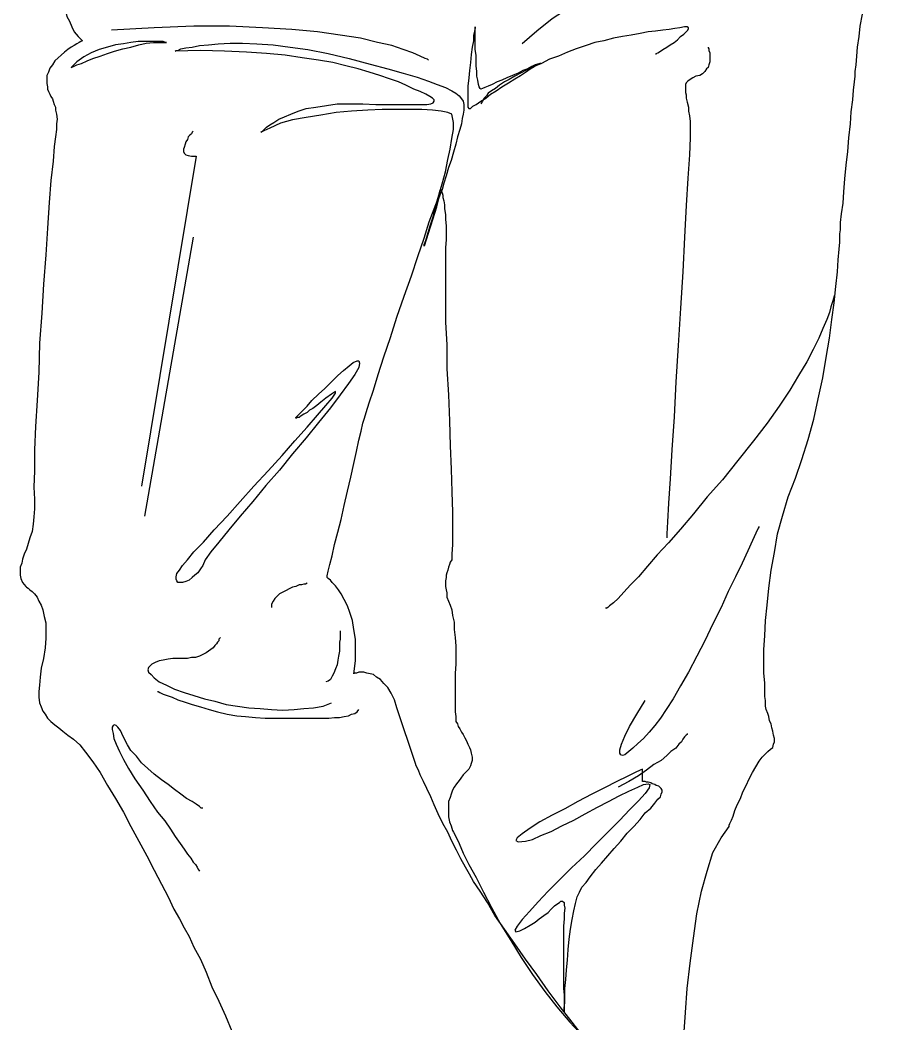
# Model space of a CAD drawing. Extents: x -53 to 13, y -124 to 67.
# Drawn here: x -44.9 to 1.2, y -84.5 to -32.2 of the extents above; entities that cross this region are included whole.
import ezdxf

# ---------------------------------------------------------------- set-up
doc = ezdxf.new("R2010")
doc.units = 0
doc.layers.add('7', color=7, linetype='CONTINUOUS')

msp = doc.modelspace()

# ---------------------------------------------------------------- linework, layer by layer
at = {"layer": '7', "linetype": 'CONTINUOUS'}
for points in [[(-1.3, -35.085), (-1.3, -34.832), (-1.258, -34.495), (-1.217, -34.03), (-1.173, -33.567), (-1.089, -33.019), (-1.047, -32.47), (-0.921, -31.838), (-0.837, -31.206), (-0.71, -30.53), (-0.541, -29.857), (-0.33, -29.14), (-0.12, -28.507), (0.134, -27.832), (0.471, -27.158), (0.808, -26.526), (1.188, -25.935)], [(-8.594, -28.423), (-8.637, -28.423), (-8.848, -28.464), (-9.185, -28.549), (-9.607, -28.675), (-10.113, -28.844), (-10.745, -28.97), (-11.42, -29.181), (-12.179, -29.477), (-12.939, -29.813), (-13.739, -30.152), (-14.582, -30.573), (-15.425, -31.036), (-16.268, -31.543), (-17.111, -32.092), (-17.912, -32.724), (-18.67, -33.398)], [(-42.705, -29.813), (-42.705, -29.813), (-42.705, -29.898), (-42.705, -30.026), (-42.705, -30.193), (-42.705, -30.363), (-42.664, -30.615), (-42.664, -30.826), (-42.621, -31.121), (-42.579, -31.375), (-42.495, -31.67), (-42.41, -31.964), (-42.284, -32.218), (-42.158, -32.513), (-42.03, -32.766), (-41.819, -33.019), (-41.609, -33.23)], [(-23.562, -34.242), (-23.604, -34.199), (-23.732, -34.158), (-23.984, -34.03), (-24.364, -33.862), (-24.87, -33.693), (-25.459, -33.482), (-26.219, -33.315), (-27.104, -33.102), (-28.159, -32.935), (-29.339, -32.766), (-30.688, -32.639), (-32.206, -32.555), (-33.935, -32.47), (-35.791, -32.47), (-37.857, -32.555), (-40.092, -32.681)], [(-21.116, -32.513), (-21.116, -32.555), (-21.159, -32.724), (-21.201, -32.935), (-21.201, -33.23), (-21.286, -33.567), (-21.327, -33.947), (-21.37, -34.369), (-21.412, -34.79), (-21.453, -35.17), (-21.496, -35.592), (-21.496, -35.928), (-21.496, -36.265), (-21.496, -36.519), (-21.496, -36.687), (-21.453, -36.771), (-21.37, -36.771), (-21.242, -36.645), (-21.075, -36.561), (-20.821, -36.391), (-20.569, -36.224), (-20.315, -36.013), (-20.019, -35.844), (-19.726, -35.633), (-19.387, -35.422), (-19.05, -35.212), (-18.755, -35.042), (-18.503, -34.875), (-18.249, -34.705), (-18.038, -34.579), (-17.871, -34.495), (-17.786, -34.41), (-17.701, -34.41), (-17.743, -34.41), (-17.871, -34.453), (-17.997, -34.495), (-18.164, -34.579), (-18.375, -34.705), (-18.629, -34.79), (-18.881, -34.916), (-19.176, -35.042), (-19.472, -35.17), (-19.726, -35.296), (-19.978, -35.381), (-20.23, -35.507), (-20.443, -35.592), (-20.61, -35.675), (-20.736, -35.718), (-20.821, -35.759), (-20.864, -35.718), (-20.906, -35.633), (-20.947, -35.507), (-20.99, -35.296), (-21.032, -35.085), (-21.032, -34.832), (-21.075, -34.536), (-21.075, -34.284), (-21.075, -33.989), (-21.116, -33.693), (-21.116, -33.441), (-21.116, -33.187), (-21.116, -32.935), (-21.116, -32.766), (-21.116, -32.598), (-21.116, -32.513)], [(-10.197, -32.513), (-10.45, -32.555), (-10.703, -32.598), (-10.999, -32.639), (-11.336, -32.681), (-11.716, -32.724), (-12.094, -32.766), (-12.516, -32.85), (-12.98, -32.935), (-13.443, -33.019), (-13.908, -33.102), (-14.412, -33.23), (-14.875, -33.315), (-15.34, -33.482), (-15.846, -33.652), (-16.309, -33.819), (-16.774, -34.03)], [(-11.673, -33.947), (-11.673, -33.904), (-11.588, -33.862), (-11.462, -33.778), (-11.336, -33.693), (-11.125, -33.567), (-10.956, -33.441), (-10.745, -33.315), (-10.577, -33.187), (-10.408, -33.019), (-10.239, -32.892), (-10.113, -32.766), (-10.028, -32.681), (-9.987, -32.598), (-9.987, -32.555), (-10.071, -32.513), (-10.197, -32.513)], [(-41.609, -33.23), (-41.609, -33.23), (-41.693, -33.272), (-41.778, -33.315), (-41.904, -33.398), (-42.03, -33.482), (-42.199, -33.567), (-42.369, -33.693), (-42.536, -33.819), (-42.705, -33.989), (-42.875, -34.115), (-43.042, -34.284), (-43.17, -34.495), (-43.296, -34.664), (-43.381, -34.875), (-43.464, -35.042), (-43.464, -35.253)], [(-37.224, -33.315), (-37.266, -33.315), (-37.392, -33.272), (-37.52, -33.272), (-37.772, -33.272), (-38.026, -33.272), (-38.363, -33.272), (-38.7, -33.272), (-39.08, -33.315), (-39.458, -33.398), (-39.881, -33.441), (-40.303, -33.567), (-40.724, -33.693), (-41.146, -33.862), (-41.526, -34.073), (-41.904, -34.325), (-42.199, -34.621), (-42.199, -34.621), (-42.073, -34.579), (-41.904, -34.495), (-41.652, -34.41), (-41.356, -34.284), (-41.061, -34.158), (-40.681, -34.03), (-40.303, -33.904), (-39.923, -33.778), (-39.501, -33.652), (-39.08, -33.567), (-38.658, -33.441), (-38.278, -33.356), (-37.898, -33.315), (-37.52, -33.315), (-37.224, -33.315)], [(-36.76, -33.778), (-36.718, -33.736), (-36.634, -33.736), (-36.464, -33.652), (-36.212, -33.609), (-35.875, -33.567), (-35.495, -33.482), (-35.031, -33.441), (-34.524, -33.398), (-33.892, -33.356), (-33.26, -33.356), (-32.502, -33.398), (-31.659, -33.441), (-30.773, -33.567), (-29.845, -33.693), (-28.791, -33.904), (-27.694, -34.158), (-26.597, -34.453), (-25.67, -34.705), (-24.87, -34.916), (-24.153, -35.127), (-23.562, -35.338), (-23.098, -35.507), (-22.676, -35.675), (-22.339, -35.844), (-22.129, -35.97), (-21.959, -36.098), (-21.833, -36.265), (-21.749, -36.391), (-21.707, -36.561), (-21.707, -36.687), (-21.707, -36.856), (-21.749, -37.067), (-21.792, -37.278), (-21.833, -37.573), (-21.918, -37.868), (-22.044, -38.247), (-22.129, -38.627), (-22.255, -39.048), (-22.381, -39.47), (-22.509, -39.85), (-22.635, -40.271), (-22.761, -40.651), (-22.845, -40.988), (-22.972, -41.283), (-23.056, -41.536), (-23.098, -41.748), (-23.141, -41.874), (-23.141, -41.916), (-23.773, -43.94), (-23.773, -43.855), (-23.688, -43.645), (-23.604, -43.349), (-23.478, -42.928), (-23.308, -42.422), (-23.182, -41.874), (-23.015, -41.283), (-22.845, -40.693), (-22.676, -40.06), (-22.55, -39.428), (-22.424, -38.881), (-22.339, -38.331), (-22.255, -37.868), (-22.255, -37.488), (-22.298, -37.236), (-22.339, -37.067), (-22.55, -36.982), (-22.887, -36.898), (-23.352, -36.856), (-23.899, -36.815), (-24.49, -36.815), (-25.207, -36.815), (-25.965, -36.815), (-26.725, -36.856), (-27.568, -36.898), (-28.37, -36.982), (-29.17, -37.108), (-29.93, -37.236), (-30.646, -37.362), (-31.279, -37.531), (-31.826, -37.784), (-32.291, -37.994), (-32.291, -37.994), (-32.206, -37.953), (-32.122, -37.868), (-31.996, -37.742), (-31.826, -37.614), (-31.616, -37.488), (-31.363, -37.319), (-31.068, -37.193), (-30.731, -37.067), (-30.351, -36.898), (-29.93, -36.771), (-29.423, -36.687), (-28.876, -36.602), (-28.327, -36.519), (-27.694, -36.519), (-26.977, -36.519), (-26.304, -36.561), (-25.67, -36.561), (-25.122, -36.561), (-24.659, -36.561), (-24.279, -36.561), (-23.942, -36.561), (-23.647, -36.561), (-23.436, -36.519), (-23.308, -36.476), (-23.267, -36.391), (-23.267, -36.308), (-23.352, -36.224), (-23.478, -36.139), (-23.688, -36.013), (-23.984, -35.887), (-24.321, -35.759), (-24.742, -35.548), (-25.122, -35.381), (-25.587, -35.212), (-26.091, -35.042), (-26.641, -34.875), (-27.231, -34.705), (-27.864, -34.536), (-28.537, -34.369), (-29.297, -34.242), (-30.14, -34.115), (-31.025, -33.989), (-31.996, -33.904), (-33.049, -33.819), (-34.188, -33.778), (-35.452, -33.736), (-36.76, -33.778)], [(-8.974, -33.567), (-8.974, -33.567), (-8.974, -33.609), (-8.933, -33.652), (-8.933, -33.736), (-8.89, -33.862), (-8.89, -33.947), (-8.89, -34.073), (-8.89, -34.199), (-8.89, -34.325), (-8.933, -34.495), (-8.974, -34.621), (-9.059, -34.705), (-9.144, -34.832), (-9.27, -34.959), (-9.396, -35.042), (-9.607, -35.085)], [(-16.774, -34.03), (-17.237, -34.199), (-17.658, -34.41), (-18.038, -34.579), (-18.418, -34.747), (-18.755, -34.916), (-19.05, -35.085), (-19.346, -35.253), (-19.598, -35.381), (-19.852, -35.548), (-20.063, -35.718), (-20.273, -35.844), (-20.443, -35.97), (-20.526, -36.098), (-20.653, -36.224), (-20.736, -36.391), (-20.821, -36.519)], [(-43.464, -35.253), (-43.464, -35.464), (-43.422, -35.633), (-43.422, -35.759), (-43.381, -35.887), (-43.296, -36.013), (-43.253, -36.139), (-43.17, -36.265), (-43.127, -36.391), (-43.085, -36.561), (-43.001, -36.687), (-43.001, -36.856), (-42.958, -37.067), (-42.916, -37.319), (-42.958, -37.573), (-42.958, -37.868), (-43.001, -38.247)], [(-9.607, -35.085), (-9.776, -35.17), (-9.902, -35.253), (-10.028, -35.338), (-10.113, -35.422), (-10.154, -35.507), (-10.154, -35.633), (-10.154, -35.759), (-10.154, -35.928), (-10.113, -36.055), (-10.113, -36.224), (-10.071, -36.435), (-9.987, -36.687), (-9.987, -36.898), (-9.943, -37.151), (-9.902, -37.447), (-9.902, -37.784)], [(-2.101, -43.393), (-2.101, -43.308), (-2.06, -43.097), (-2.06, -42.717), (-2.016, -42.252), (-1.933, -41.705), (-1.89, -41.114), (-1.849, -40.44), (-1.764, -39.724), (-1.68, -39.007), (-1.638, -38.29), (-1.553, -37.573), (-1.51, -36.941), (-1.427, -36.308), (-1.384, -35.802), (-1.343, -35.381), (-1.3, -35.085)], [(-35.832, -37.953), (-35.832, -37.953), (-35.875, -37.994), (-35.917, -38.079), (-36.001, -38.164), (-36.086, -38.247), (-36.127, -38.374), (-36.212, -38.501), (-36.254, -38.627), (-36.297, -38.796), (-36.338, -38.881), (-36.338, -39.007), (-36.297, -39.091), (-36.212, -39.176), (-36.086, -39.217), (-35.917, -39.259), (-35.665, -39.259)], [(-9.902, -37.784), (-9.902, -38.29), (-9.943, -39.176), (-10.028, -40.397), (-10.113, -41.831), (-10.197, -43.475), (-10.282, -45.289), (-10.408, -47.186), (-10.534, -49.126), (-10.66, -51.024), (-10.745, -52.836), (-10.871, -54.565), (-10.956, -56.084), (-11.04, -57.348), (-11.083, -58.319), (-11.125, -58.951), (-11.125, -59.162)], [(-43.001, -38.247), (-43.085, -38.753), (-43.127, -39.513), (-43.253, -40.525), (-43.338, -41.663), (-43.422, -43.013), (-43.507, -44.403), (-43.633, -45.921), (-43.718, -47.44), (-43.844, -49), (-43.885, -50.518), (-43.97, -51.993), (-44.055, -53.342), (-44.098, -54.565), (-44.098, -55.662), (-44.139, -56.505), (-44.098, -57.138)], [(-35.665, -39.259), (-38.53, -56.464)], [(-26.893, -52.921), (-26.808, -52.626), (-26.641, -52.119), (-26.43, -51.446), (-26.176, -50.644), (-25.881, -49.717), (-25.544, -48.704), (-25.207, -47.651), (-24.827, -46.554), (-24.447, -45.5), (-24.11, -44.488), (-23.773, -43.519), (-23.519, -42.676), (-23.267, -42), (-23.056, -41.453), (-22.972, -41.073), (-22.887, -40.988)], [(-22.887, -40.988), (-22.887, -40.988), (-22.887, -41.031), (-22.887, -41.073), (-22.845, -41.157), (-22.802, -41.283), (-22.802, -41.41), (-22.761, -41.579), (-22.719, -41.79), (-22.719, -42), (-22.676, -42.296), (-22.676, -42.548), (-22.635, -42.886), (-22.635, -43.223), (-22.635, -43.603), (-22.676, -44.025), (-22.676, -44.488)], [(-4.421, -56.042), (-4.082, -55.072), (-3.746, -54.018), (-3.45, -52.964), (-3.239, -51.909), (-2.987, -50.813), (-2.818, -49.758), (-2.65, -48.747), (-2.523, -47.777), (-2.396, -46.892), (-2.312, -46.048), (-2.227, -45.289), (-2.186, -44.657), (-2.144, -44.108), (-2.101, -43.729), (-2.101, -43.475), (-2.101, -43.393)], [(-35.832, -43.475), (-38.363, -58.024)], [(-22.676, -44.488), (-22.676, -45.078), (-22.676, -45.837), (-22.676, -46.808), (-22.676, -47.903), (-22.592, -49.084), (-22.592, -50.349), (-22.509, -51.698), (-22.465, -53.047), (-22.424, -54.355), (-22.381, -55.578), (-22.339, -56.758), (-22.298, -57.813), (-22.298, -58.741), (-22.298, -59.499), (-22.339, -60.005), (-22.339, -60.3)], [(-2.396, -46.512), (-2.396, -46.554), (-2.438, -46.68), (-2.481, -46.849), (-2.566, -47.103), (-2.65, -47.397), (-2.776, -47.777), (-2.987, -48.241), (-3.198, -48.747), (-3.493, -49.337), (-3.83, -49.969), (-4.252, -50.686), (-4.716, -51.446), (-5.264, -52.289), (-5.896, -53.175), (-6.613, -54.102), (-7.414, -55.113)], [(-30.477, -52.921), (-30.477, -52.879), (-30.351, -52.753), (-30.14, -52.541), (-29.886, -52.289), (-29.634, -51.993), (-29.297, -51.656), (-28.959, -51.361), (-28.622, -51.024), (-28.285, -50.686), (-27.99, -50.433), (-27.694, -50.181), (-27.484, -50.012), (-27.273, -49.927), (-27.188, -49.927), (-27.147, -50.053), (-27.188, -50.264), (-27.399, -50.644), (-27.736, -51.109), (-28.159, -51.698), (-28.663, -52.373), (-29.297, -53.132), (-29.93, -53.933), (-30.646, -54.776), (-31.32, -55.619), (-32.037, -56.421), (-32.712, -57.264), (-33.386, -58.024), (-33.977, -58.741), (-34.483, -59.373), (-34.904, -59.879), (-35.2, -60.3), (-35.326, -60.596), (-35.452, -60.763), (-35.58, -60.974), (-35.747, -61.102), (-35.875, -61.228), (-36.043, -61.354), (-36.212, -61.439), (-36.381, -61.48), (-36.507, -61.48), (-36.634, -61.48), (-36.675, -61.397), (-36.718, -61.313), (-36.718, -61.187), (-36.675, -61.017), (-36.549, -60.848), (-36.381, -60.596), (-36.127, -60.3), (-35.791, -59.879), (-35.285, -59.373), (-34.737, -58.741), (-34.062, -58.024), (-33.386, -57.264), (-32.669, -56.464), (-31.911, -55.662), (-31.194, -54.861), (-30.52, -54.102), (-29.886, -53.386), (-29.339, -52.753), (-28.917, -52.247), (-28.58, -51.867), (-28.411, -51.613), (-28.411, -51.53), (-28.622, -51.656), (-28.917, -51.867), (-29.17, -52.078), (-29.38, -52.247), (-29.593, -52.415), (-29.76, -52.499), (-29.886, -52.626), (-30.056, -52.71), (-30.14, -52.753), (-30.266, -52.836), (-30.308, -52.879), (-30.393, -52.879), (-30.436, -52.921), (-30.477, -52.921), (-30.477, -52.921), (-30.477, -52.921), (-30.477, -52.921)], [(-28.833, -61.228), (-28.833, -61.143), (-28.791, -60.891), (-28.707, -60.553), (-28.58, -60.09), (-28.453, -59.499), (-28.285, -58.867), (-28.116, -58.191), (-27.948, -57.474), (-27.779, -56.716), (-27.61, -55.999), (-27.442, -55.282), (-27.314, -54.65), (-27.188, -54.059), (-27.062, -53.596), (-26.977, -53.175), (-26.893, -52.921)], [(-7.414, -55.113), (-8.216, -56.125), (-9.016, -57.011), (-9.733, -57.898), (-10.408, -58.697), (-11.04, -59.414), (-11.631, -60.046), (-12.137, -60.637), (-12.6, -61.187), (-13.022, -61.608), (-13.36, -61.986), (-13.656, -62.325), (-13.908, -62.536), (-14.119, -62.703), (-14.203, -62.788), (-14.288, -62.831), (-14.288, -62.788)], [(-5.981, -67.637), (-6.022, -67.426), (-6.022, -67.131), (-6.022, -66.709), (-6.065, -66.203), (-6.065, -65.614), (-6.065, -64.98), (-6.022, -64.263), (-5.981, -63.463), (-5.896, -62.662), (-5.811, -61.776), (-5.685, -60.848), (-5.516, -59.92), (-5.349, -58.951), (-5.095, -58.024), (-4.799, -57.011), (-4.421, -56.042)], [(-44.098, -57.138), (-44.098, -57.644), (-44.139, -58.065), (-44.181, -58.445), (-44.224, -58.825), (-44.35, -59.162), (-44.435, -59.457), (-44.519, -59.753), (-44.645, -60.005), (-44.73, -60.259), (-44.771, -60.47), (-44.856, -60.68), (-44.856, -60.891), (-44.856, -61.102), (-44.815, -61.269), (-44.73, -61.48), (-44.561, -61.691)], [(-6.318, -58.571), (-6.361, -58.656), (-6.487, -58.908), (-6.654, -59.288), (-6.908, -59.836), (-7.204, -60.47), (-7.541, -61.187), (-7.921, -61.945), (-8.299, -62.788), (-8.722, -63.631), (-9.144, -64.517), (-9.565, -65.318), (-9.987, -66.161), (-10.408, -66.878), (-10.788, -67.552), (-11.166, -68.101), (-11.462, -68.564)], [(-22.339, -60.3), (-22.424, -60.426), (-22.465, -60.553), (-22.509, -60.68), (-22.55, -60.848), (-22.592, -60.974), (-22.635, -61.102), (-22.635, -61.228), (-22.676, -61.397), (-22.676, -61.523), (-22.676, -61.691), (-22.635, -61.86), (-22.592, -62.029), (-22.592, -62.24), (-22.509, -62.451), (-22.424, -62.662), (-22.339, -62.914)], [(-27.442, -66.246), (-27.357, -65.571), (-27.357, -64.98), (-27.357, -64.432), (-27.442, -63.926), (-27.525, -63.463), (-27.653, -63.042), (-27.779, -62.703), (-27.948, -62.366), (-28.116, -62.071), (-28.242, -61.86), (-28.411, -61.649), (-28.58, -61.48), (-28.663, -61.354), (-28.791, -61.269), (-28.833, -61.228), (-28.833, -61.228)], [(-44.561, -61.691), (-44.561, -61.691), (-44.519, -61.734), (-44.435, -61.776), (-44.35, -61.86), (-44.224, -61.945), (-44.098, -62.071), (-43.97, -62.24), (-43.885, -62.451), (-43.759, -62.662), (-43.675, -62.914), (-43.592, -63.252), (-43.507, -63.589), (-43.507, -63.969), (-43.507, -64.391), (-43.548, -64.897), (-43.633, -65.445)], [(-29.886, -61.523), (-29.886, -61.523), (-29.971, -61.565), (-30.056, -61.565), (-30.182, -61.608), (-30.308, -61.608), (-30.477, -61.691), (-30.646, -61.734), (-30.814, -61.819), (-30.983, -61.902), (-31.153, -61.986), (-31.32, -62.071), (-31.448, -62.197), (-31.574, -62.325), (-31.659, -62.451), (-31.742, -62.619), (-31.742, -62.788)], [(-22.339, -62.914), (-22.298, -63.209), (-22.213, -63.546), (-22.213, -63.926), (-22.17, -64.348), (-22.129, -64.812), (-22.129, -65.275), (-22.129, -65.74), (-22.17, -66.203), (-22.17, -66.668), (-22.17, -67.089), (-22.17, -67.511), (-22.17, -67.891), (-22.17, -68.227), (-22.129, -68.48), (-22.129, -68.734), (-22.044, -68.86)], [(-34.398, -64.348), (-34.398, -64.348), (-34.442, -64.391), (-34.483, -64.432), (-34.483, -64.517), (-34.568, -64.602), (-34.609, -64.686), (-34.694, -64.769), (-34.778, -64.897), (-34.904, -64.98), (-35.031, -65.065), (-35.158, -65.149), (-35.326, -65.234), (-35.495, -65.318), (-35.706, -65.403), (-35.917, -65.403), (-36.127, -65.445)], [(-28.159, -64.011), (-28.159, -64.052), (-28.159, -64.137), (-28.159, -64.263), (-28.159, -64.432), (-28.2, -64.602), (-28.2, -64.812), (-28.2, -65.065), (-28.242, -65.318), (-28.285, -65.529), (-28.327, -65.781), (-28.411, -65.992), (-28.496, -66.203), (-28.58, -66.372), (-28.663, -66.541), (-28.791, -66.624), (-28.917, -66.668)], [(-43.633, -65.445), (-43.759, -65.951), (-43.802, -66.414), (-43.844, -66.835), (-43.885, -67.174), (-43.885, -67.469), (-43.844, -67.763), (-43.759, -67.975), (-43.675, -68.186), (-43.548, -68.354), (-43.422, -68.564), (-43.253, -68.734), (-43.042, -68.903), (-42.832, -69.07), (-42.621, -69.24), (-42.369, -69.45), (-42.073, -69.661)], [(-36.127, -65.445), (-36.381, -65.445), (-36.634, -65.445), (-36.886, -65.445), (-37.14, -65.486), (-37.392, -65.529), (-37.603, -65.571), (-37.813, -65.655), (-37.983, -65.74), (-38.067, -65.825), (-38.152, -65.908), (-38.193, -66.035), (-38.152, -66.161), (-38.026, -66.288), (-37.857, -66.457), (-37.603, -66.668), (-37.224, -66.835)], [(-25.207, -68.017), (-25.333, -67.595), (-25.502, -67.258), (-25.67, -66.963), (-25.881, -66.752), (-26.05, -66.541), (-26.261, -66.414), (-26.43, -66.288), (-26.597, -66.246), (-26.767, -66.203), (-26.936, -66.161), (-27.104, -66.161), (-27.188, -66.161), (-27.314, -66.203), (-27.399, -66.203), (-27.442, -66.203), (-27.442, -66.246)], [(-37.224, -66.835), (-36.803, -67.048), (-36.297, -67.215), (-35.791, -67.384), (-35.241, -67.552), (-34.694, -67.68), (-34.103, -67.847), (-33.514, -67.932), (-32.923, -68.017), (-32.332, -68.058), (-31.742, -68.101), (-31.153, -68.143), (-30.562, -68.101), (-30.056, -68.058), (-29.55, -68.017), (-29.043, -67.932), (-28.622, -67.763)], [(-37.687, -67.174), (-37.646, -67.174), (-37.561, -67.215), (-37.392, -67.3), (-37.181, -67.384), (-36.929, -67.469), (-36.634, -67.595), (-36.254, -67.721), (-35.875, -67.847), (-35.452, -67.975), (-34.989, -68.101), (-34.568, -68.227), (-34.062, -68.354), (-33.555, -68.438), (-33.092, -68.48), (-32.586, -68.523), (-32.08, -68.564)], [(-24.236, -70.926), (-25.207, -68.017)], [(-11.462, -68.564), (-11.757, -68.944), (-12.053, -69.281), (-12.348, -69.62), (-12.643, -69.872), (-12.896, -70.124), (-13.106, -70.293), (-13.317, -70.463), (-13.443, -70.504), (-13.528, -70.463), (-13.571, -70.378), (-13.571, -70.209), (-13.486, -69.913), (-13.317, -69.492), (-13.065, -68.986), (-12.685, -68.354), (-12.263, -67.637)], [(-5.855, -70.293), (-5.727, -70.167), (-5.601, -70.083), (-5.559, -69.913), (-5.516, -69.787), (-5.516, -69.62), (-5.559, -69.45), (-5.601, -69.24), (-5.644, -69.07), (-5.685, -68.86), (-5.77, -68.692), (-5.811, -68.48), (-5.855, -68.312), (-5.938, -68.101), (-5.981, -67.932), (-5.981, -67.763), (-5.981, -67.637)], [(-32.08, -68.564), (-31.574, -68.564), (-31.109, -68.564), (-30.646, -68.564), (-30.225, -68.564), (-29.845, -68.564), (-29.465, -68.564), (-29.087, -68.564), (-28.748, -68.564), (-28.453, -68.523), (-28.2, -68.523), (-27.948, -68.48), (-27.736, -68.438), (-27.568, -68.354), (-27.399, -68.312), (-27.273, -68.227), (-27.188, -68.101)], [(-39.416, -69.661), (-39.543, -69.366), (-39.627, -69.197), (-39.753, -69.029), (-39.838, -68.944), (-39.923, -68.903), (-40.007, -68.944), (-40.049, -69.029), (-40.049, -69.155), (-40.007, -69.366), (-39.964, -69.62), (-39.838, -69.913), (-39.669, -70.293), (-39.458, -70.715), (-39.206, -71.18), (-38.869, -71.727), (-38.447, -72.318)], [(-22.044, -68.86), (-22.002, -68.986), (-21.918, -69.114), (-21.833, -69.281), (-21.749, -69.407), (-21.664, -69.577), (-21.581, -69.746), (-21.496, -69.913), (-21.412, -70.083), (-21.37, -70.209), (-21.327, -70.378), (-21.286, -70.589), (-21.286, -70.758), (-21.327, -70.926), (-21.37, -71.052), (-21.453, -71.221), (-21.581, -71.347)], [(-10.071, -69.366), (-10.071, -69.366), (-10.071, -69.407), (-10.113, -69.45), (-10.197, -69.535), (-10.282, -69.661), (-10.367, -69.787), (-10.493, -69.913), (-10.66, -70.124), (-10.914, -70.293), (-11.125, -70.504), (-11.42, -70.758), (-11.799, -70.969), (-12.179, -71.264), (-12.6, -71.558), (-13.106, -71.853), (-13.656, -72.149)], [(-42.073, -69.661), (-41.736, -69.957), (-41.441, -70.335), (-41.061, -70.841), (-40.681, -71.39), (-40.303, -72.064), (-39.881, -72.739), (-39.458, -73.456), (-39.08, -74.215), (-38.658, -74.975), (-38.237, -75.733), (-37.857, -76.491), (-37.477, -77.208), (-37.14, -77.884), (-36.844, -78.516), (-36.549, -79.022), (-36.297, -79.485)], [(-35.326, -73.246), (-35.411, -73.246), (-35.495, -73.161), (-35.665, -73.035), (-35.875, -72.909), (-36.169, -72.739), (-36.464, -72.529), (-36.803, -72.275), (-37.14, -72.023), (-37.477, -71.769), (-37.857, -71.475), (-38.193, -71.18), (-38.53, -70.884), (-38.784, -70.547), (-39.08, -70.252), (-39.247, -69.957), (-39.416, -69.661)], [(-7.877, -74.215), (-7.877, -74.13), (-7.836, -74.047), (-7.751, -73.878), (-7.667, -73.667), (-7.582, -73.372), (-7.456, -73.076), (-7.288, -72.739), (-7.161, -72.403), (-6.993, -72.064), (-6.824, -71.727), (-6.654, -71.39), (-6.487, -71.095), (-6.318, -70.8), (-6.15, -70.589), (-5.981, -70.42), (-5.855, -70.293)], [(-21.412, -76.702), (-21.622, -76.324), (-21.875, -75.902), (-22.087, -75.438), (-22.339, -74.975), (-22.55, -74.51), (-22.802, -74.047), (-23.056, -73.541), (-23.267, -73.076), (-23.436, -72.655), (-23.647, -72.233), (-23.815, -71.853), (-23.984, -71.516), (-24.068, -71.264), (-24.195, -71.052), (-24.236, -70.926), (-24.236, -70.926)], [(-21.581, -71.347), (-21.749, -71.516), (-21.875, -71.686), (-21.959, -71.812), (-22.087, -71.979), (-22.213, -72.149), (-22.298, -72.318), (-22.381, -72.529), (-22.424, -72.696), (-22.509, -72.909), (-22.509, -73.076), (-22.509, -73.287), (-22.509, -73.498), (-22.509, -73.709), (-22.465, -73.962), (-22.381, -74.173), (-22.298, -74.425)], [(-18.503, -74.975), (-18.123, -74.89), (-17.701, -74.679), (-17.154, -74.469), (-16.604, -74.173), (-15.972, -73.878), (-15.381, -73.541), (-14.749, -73.202), (-14.16, -72.909), (-13.612, -72.613), (-13.106, -72.359), (-12.643, -72.149), (-12.348, -72.023), (-12.094, -71.979), (-12.011, -72.023), (-12.053, -72.192), (-12.263, -72.486), (-12.6, -72.866), (-13.065, -73.33), (-13.571, -73.878), (-14.16, -74.469), (-14.792, -75.101), (-15.425, -75.733), (-16.098, -76.365), (-16.73, -76.997), (-17.321, -77.588), (-17.827, -78.136), (-18.292, -78.642), (-18.67, -79.063), (-18.924, -79.402), (-19.05, -79.613), (-19.009, -79.697), (-18.798, -79.654), (-18.544, -79.528), (-18.249, -79.359), (-17.997, -79.191), (-17.786, -79.022), (-17.532, -78.853), (-17.321, -78.685), (-17.154, -78.516), (-16.984, -78.347), (-16.858, -78.264), (-16.73, -78.179), (-16.648, -78.094), (-16.563, -78.094), (-16.478, -78.179), (-16.478, -78.305), (-16.437, -78.474), (-16.478, -78.727), (-16.478, -79.022), (-16.52, -79.402), (-16.52, -79.78), (-16.52, -80.202), (-16.52, -80.625), (-16.52, -81.046), (-16.52, -81.468), (-16.52, -81.889), (-16.52, -82.269), (-16.52, -82.648), (-16.478, -82.985), (-16.478, -83.28), (-16.478, -83.534), (-16.478, -83.702), (-16.478, -83.829), (-16.478, -83.871), (-16.478, -83.829), (-16.478, -83.66), (-16.437, -83.408), (-16.437, -83.069), (-16.437, -82.648), (-16.394, -82.185), (-16.352, -81.679), (-16.309, -81.173), (-16.268, -80.625), (-16.226, -80.076), (-16.141, -79.57), (-16.057, -79.063), (-15.972, -78.6), (-15.888, -78.22), (-15.803, -77.884), (-15.677, -77.63), (-15.551, -77.377), (-15.34, -77.125), (-15.129, -76.83), (-14.834, -76.45), (-14.538, -76.113), (-14.203, -75.733), (-13.866, -75.353), (-13.528, -74.975), (-13.191, -74.551), (-12.854, -74.215), (-12.516, -73.836), (-12.263, -73.498), (-11.968, -73.246), (-11.757, -72.992), (-11.588, -72.781), (-11.462, -72.655), (-11.42, -72.529), (-11.377, -72.403), (-11.377, -72.318), (-11.42, -72.233), (-11.462, -72.192), (-11.546, -72.107), (-11.673, -72.064), (-11.757, -72.023), (-11.883, -71.979), (-11.968, -71.938), (-12.094, -71.896), (-12.179, -71.896), (-12.263, -71.853), (-12.348, -71.853), (-12.389, -71.853), (-12.389, -71.853), (-12.389, -71.221), (-12.516, -71.264), (-12.769, -71.39), (-13.191, -71.601), (-13.739, -71.853), (-14.371, -72.192), (-15.045, -72.529), (-15.761, -72.909), (-16.437, -73.287), (-17.111, -73.624), (-17.743, -73.962), (-18.249, -74.299), (-18.67, -74.595), (-18.924, -74.805), (-19.009, -74.932), (-18.881, -75.016), (-18.503, -74.975)], [(-38.447, -72.318), (-38.067, -72.909), (-37.687, -73.456), (-37.309, -73.919), (-37.014, -74.341), (-36.76, -74.721), (-36.507, -75.101), (-36.297, -75.396), (-36.127, -75.648), (-35.958, -75.859), (-35.832, -76.07), (-35.706, -76.196), (-35.621, -76.324), (-35.58, -76.408), (-35.537, -76.491), (-35.495, -76.535), (-35.495, -76.535)], [(-10.534, -89.901), (-10.493, -89.563), (-10.45, -89.015), (-10.408, -88.257), (-10.367, -87.371), (-10.323, -86.317), (-10.239, -85.135), (-10.154, -83.914), (-10.071, -82.648), (-9.902, -81.342), (-9.733, -80.034), (-9.565, -78.768), (-9.311, -77.588), (-9.016, -76.535), (-8.722, -75.564), (-8.299, -74.805), (-7.877, -74.215)], [(-22.298, -74.425), (-22.255, -74.51), (-22.129, -74.721), (-21.959, -75.101), (-21.749, -75.607), (-21.453, -76.196), (-21.075, -76.871), (-20.695, -77.63), (-20.273, -78.431), (-19.809, -79.274), (-19.261, -80.16), (-18.714, -81.046), (-18.123, -81.931), (-17.491, -82.817), (-16.858, -83.619), (-16.183, -84.418), (-15.509, -85.135)], [(-13.191, -87.792), (-13.697, -87.244), (-14.288, -86.612), (-14.834, -85.937), (-15.466, -85.178), (-16.057, -84.418), (-16.689, -83.619), (-17.321, -82.774), (-17.912, -81.931), (-18.503, -81.129), (-19.05, -80.33), (-19.598, -79.57), (-20.104, -78.853), (-20.484, -78.179), (-20.864, -77.588), (-21.201, -77.082), (-21.412, -76.702)], [(-36.297, -79.485), (-36.043, -79.95), (-35.791, -80.497), (-35.452, -81.129), (-35.158, -81.805), (-34.863, -82.563), (-34.483, -83.323), (-34.146, -84.082), (-33.809, -84.883), (-33.429, -85.685), (-33.092, -86.443), (-32.712, -87.16), (-32.332, -87.835), (-31.996, -88.467), (-31.659, -89.015), (-31.32, -89.48), (-30.983, -89.817)]]:
    msp.add_lwpolyline(points, dxfattribs=at)

doc.saveas('drawing.dxf')
